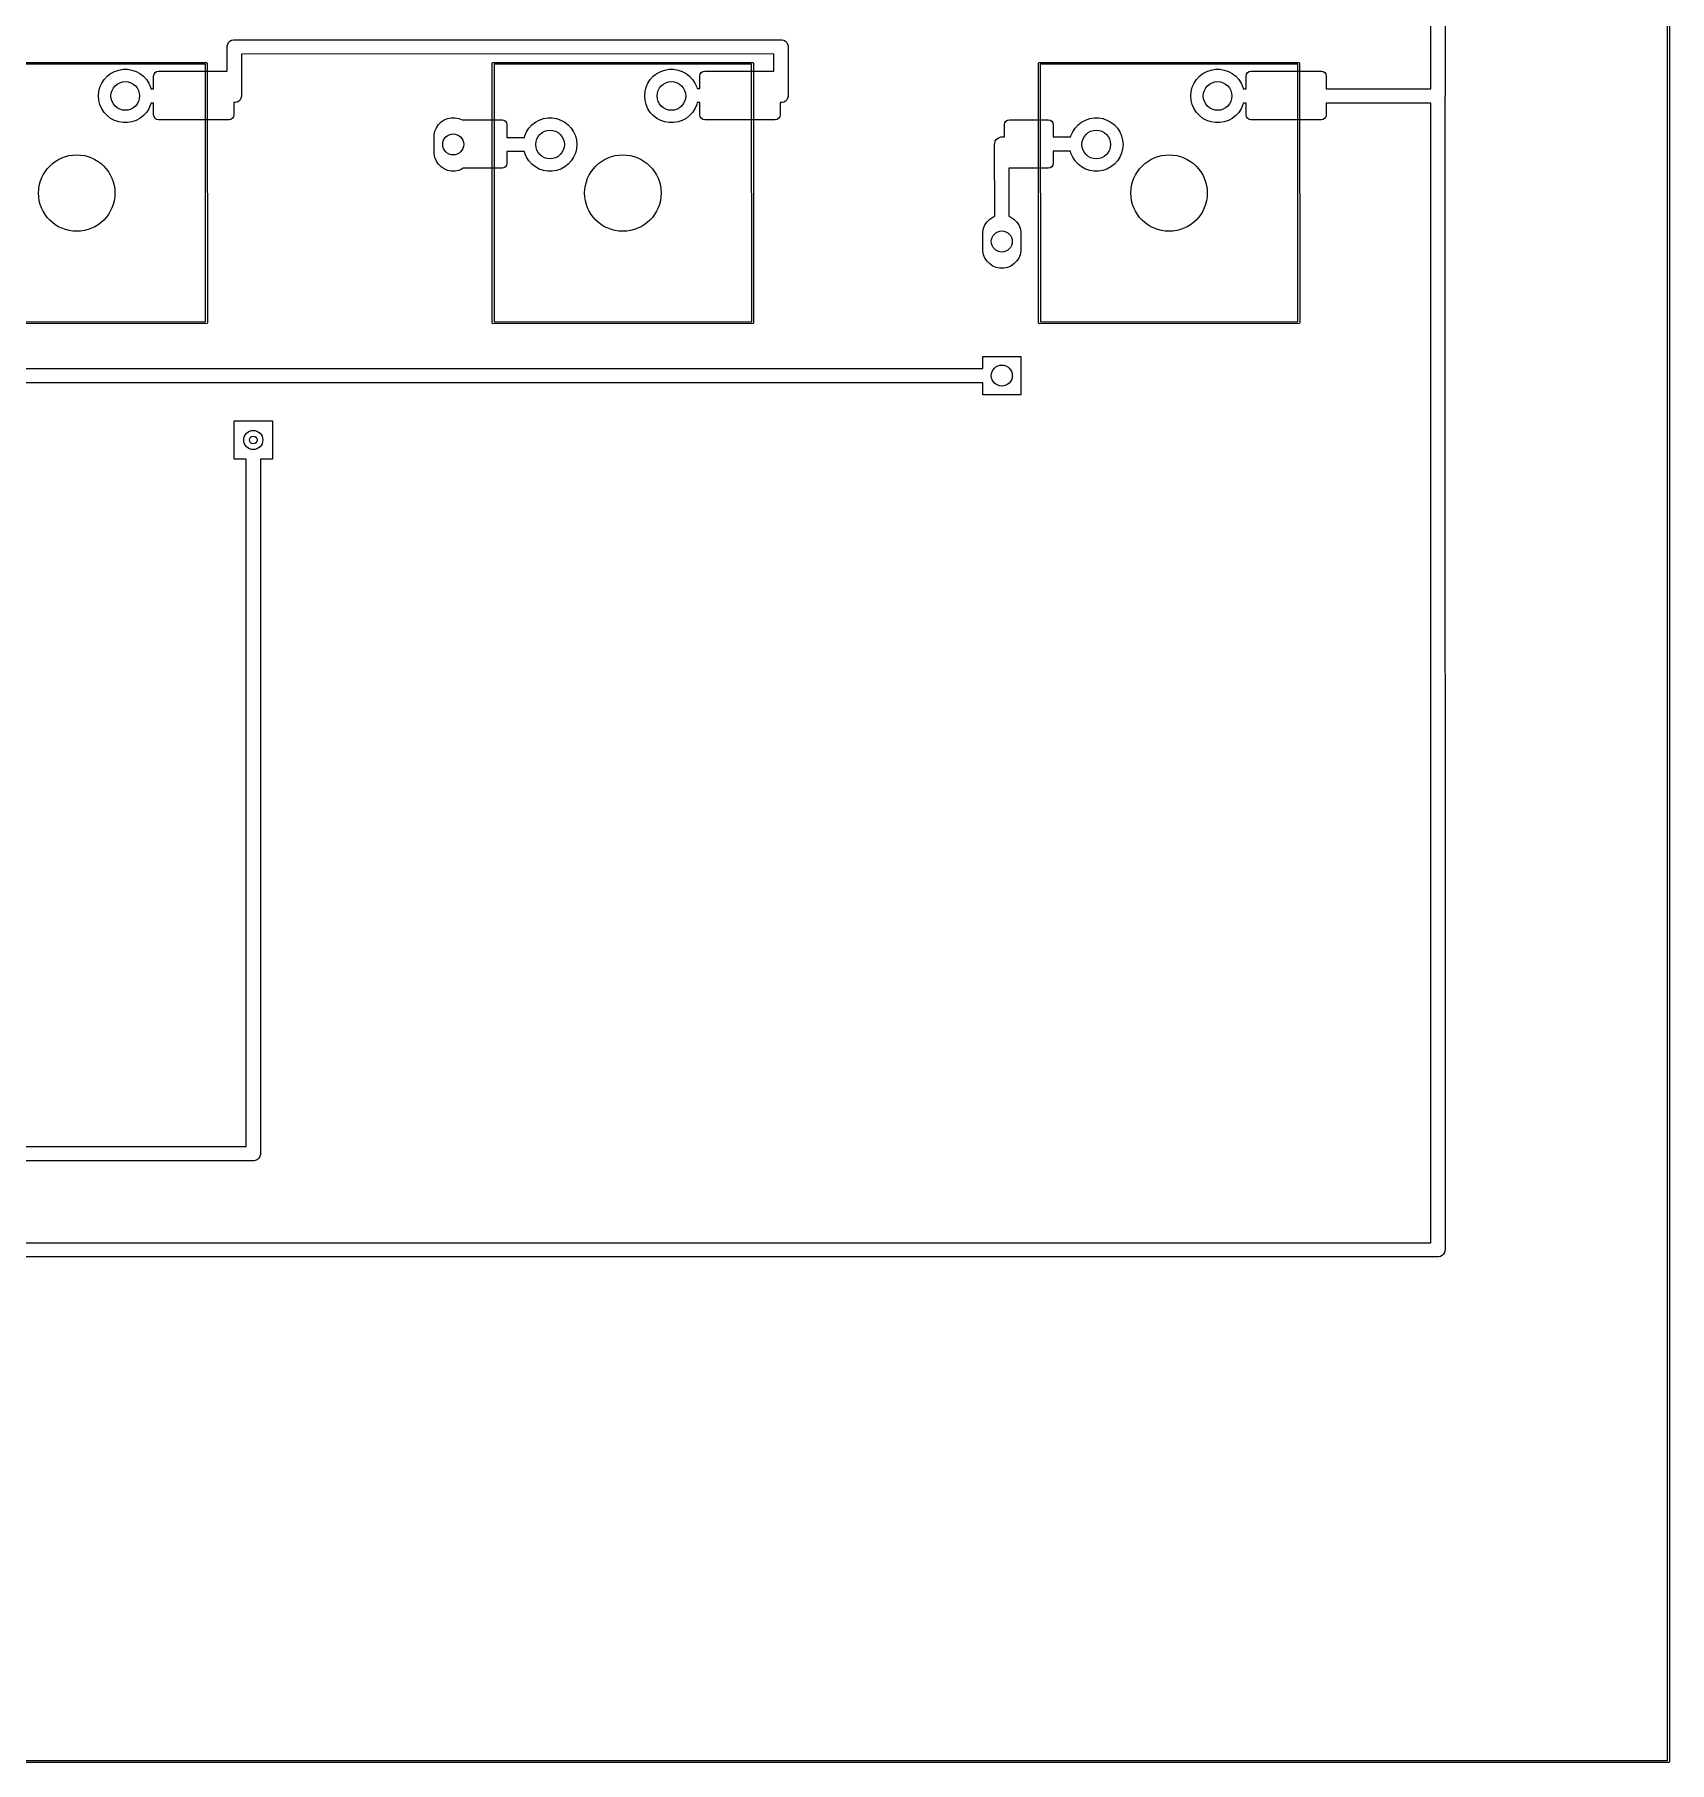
# Model space of a CAD drawing. Extents: x 12 to 499, y -206 to -17.
# Drawn here: x 413.8 to 499.3, y -206.3 to -115.9 of the extents above; entities that cross this region are included whole.
import ezdxf

# ---------------------------------------------------------------- set-up
doc = ezdxf.new("R2010")
doc.units = 0
doc.layers.add('BLACK', color=7, linetype='CONTINUOUS')

msp = doc.modelspace()

# ---------------------------------------------------------------- linework, layer by layer
at = {"layer": 'BLACK', "linetype": 'CONTINUOUS'}
for p, q in [((499.190804, -206.25), (499.187, -16.937194)), ((499.283194, -16.871866), (499.287, -206.3)), ((487.543808, -100.158695), (487.547, -119.160004)), ((486.800136, -118.785107), (486.797062, -100.48199)), ((423.831058, -116.59), (423.834266, -116.541053)), ((423.832635, -117.865004), (423.831058, -116.59)), ((423.834266, -116.541053), (423.859603, -116.446494)), ((423.859603, -116.446494), (423.90855, -116.361714)), ((423.90855, -116.361714), (423.977772, -116.292492)), ((423.977772, -116.292492), (424.062552, -116.243545)), ((424.062552, -116.243545), (424.157111, -116.218208)), ((424.157111, -116.218208), (452.806058, -116.215)), ((452.806058, -116.215), (452.855005, -116.218208)), ((452.855005, -116.218208), (452.949564, -116.243545)), ((452.949564, -116.243545), (453.034344, -116.292492)), ((453.034344, -116.292492), (453.103566, -116.361714)), ((453.103566, -116.361714), (453.152513, -116.446494)), ((453.152513, -116.446494), (453.17785, -116.541053)), ((453.17785, -116.541053), (453.181058, -119.135004)), ((409.154456, -117.40881), (422.74359, -117.405004)), ((422.693602, -117.501217), (409.219803, -117.504991)), ((422.697376, -130.975016), (422.693602, -117.501217)), ((422.74359, -117.405004), (422.762724, -117.40881)), ((422.762724, -117.40881), (422.789784, -117.43587)), ((422.789784, -117.43587), (422.79359, -131.025004)), ((452.431517, -116.961839), (424.578374, -116.964958)), ((424.578374, -116.964958), (424.581058, -119.135004)), ((437.6986, -117.455004), (437.702406, -117.43587)), ((437.702406, -131.044138), (437.6986, -117.455004)), ((437.702406, -117.43587), (437.729466, -117.40881)), ((437.729466, -117.40881), (451.3186, -117.405004)), ((451.268612, -117.501217), (437.794813, -117.504991)), ((437.794813, -117.504991), (437.798587, -130.97879)), ((451.272386, -130.975016), (451.268612, -117.501217)), ((451.3186, -117.405004), (451.337734, -117.40881)), ((451.337734, -117.40881), (451.364794, -117.43587)), ((451.364794, -117.43587), (451.3686, -131.025004)), ((452.432635, -117.865004), (452.431517, -116.961839)), ((466.27361, -117.455004), (466.277416, -117.43587)), ((466.277416, -131.044138), (466.27361, -117.455004)), ((466.277416, -117.43587), (466.304476, -117.40881)), ((466.304476, -117.40881), (479.89361, -117.405004)), ((479.843622, -117.501217), (466.369823, -117.504991)), ((466.369823, -117.504991), (466.373597, -130.97879)), ((479.847396, -130.975016), (479.843622, -117.501217)), ((479.89361, -117.405004), (479.912744, -117.40881)), ((479.912744, -117.40881), (479.939804, -117.43587)), ((479.939804, -117.43587), (479.94361, -131.025004)), ((417.267327, -118.493678), (417.393793, -118.300106)), ((417.393793, -118.300106), (417.550396, -118.129991)), ((417.550396, -118.129991), (417.732863, -117.987971)), ((417.732863, -117.987971), (417.936216, -117.877921)), ((417.936216, -117.877921), (418.15491, -117.802844)), ((418.15491, -117.802844), (418.382979, -117.764786)), ((418.382979, -117.764786), (418.614201, -117.764786)), ((418.614201, -117.764786), (418.84227, -117.802844)), ((418.84227, -117.802844), (419.060964, -117.877921)), ((419.060964, -117.877921), (419.264317, -117.987971)), ((419.264317, -117.987971), (419.446784, -118.129991)), ((419.446784, -118.129991), (419.603387, -118.300106)), ((419.603387, -118.300106), (419.729853, -118.493678)), ((419.98459, -118.119004), (420.003925, -118.021802)), ((419.98459, -118.786857), (419.98459, -118.119004)), ((420.003925, -118.021802), (420.058985, -117.939399)), ((420.058985, -117.939399), (420.141388, -117.884339)), ((420.141388, -117.884339), (420.23859, -117.865004)), ((420.23859, -117.865004), (423.832635, -117.865004)), ((445.842337, -118.493678), (445.968803, -118.300106)), ((445.968803, -118.300106), (446.125406, -118.129991)), ((446.125406, -118.129991), (446.307873, -117.987971)), ((446.307873, -117.987971), (446.511226, -117.877921)), ((446.511226, -117.877921), (446.72992, -117.802844)), ((446.72992, -117.802844), (446.957989, -117.764786)), ((446.957989, -117.764786), (447.189211, -117.764786)), ((447.189211, -117.764786), (447.41728, -117.802844)), ((447.41728, -117.802844), (447.635974, -117.877921)), ((447.635974, -117.877921), (447.839327, -117.987971)), ((447.839327, -117.987971), (448.021794, -118.129991)), ((448.021794, -118.129991), (448.178397, -118.300106)), ((448.178397, -118.300106), (448.304863, -118.493678)), ((448.5596, -118.119004), (448.578935, -118.021802)), ((448.5596, -118.761857), (448.5596, -118.119004)), ((448.578935, -118.021802), (448.633995, -117.939399)), ((448.633995, -117.939399), (448.716398, -117.884339)), ((448.716398, -117.884339), (448.8136, -117.865004)), ((448.8136, -117.865004), (452.432635, -117.865004)), ((474.417347, -118.493678), (474.543813, -118.300106)), ((474.543813, -118.300106), (474.700416, -118.129991)), ((474.700416, -118.129991), (474.882883, -117.987971)), ((474.882883, -117.987971), (475.086236, -117.877921)), ((475.086236, -117.877921), (475.30493, -117.802844)), ((475.30493, -117.802844), (475.532999, -117.764786)), ((475.532999, -117.764786), (475.764221, -117.764786)), ((475.764221, -117.764786), (475.99229, -117.802844)), ((475.99229, -117.802844), (476.210984, -117.877921)), ((476.210984, -117.877921), (476.414337, -117.987971)), ((476.414337, -117.987971), (476.596804, -118.129991)), ((476.596804, -118.129991), (476.753407, -118.300106)), ((476.753407, -118.300106), (476.879873, -118.493678)), ((477.13461, -118.119004), (477.153945, -118.021802)), ((477.13461, -118.787786), (477.13461, -118.119004)), ((477.153945, -118.021802), (477.209005, -117.939399)), ((477.209005, -117.939399), (477.291408, -117.884339)), ((477.291408, -117.884339), (477.38861, -117.865004)), ((477.38861, -117.865004), (481.08061, -117.865004)), ((481.08061, -117.865004), (481.177812, -117.884339)), ((481.177812, -117.884339), (481.260215, -117.939399)), ((481.260215, -117.939399), (481.315275, -118.021802)), ((481.315275, -118.021802), (481.33461, -118.119004)), ((481.33461, -118.119004), (481.33461, -118.786622)), ((417.09859, -119.160004), (417.117684, -118.929572)), ((417.117684, -119.390436), (417.09859, -119.160004)), ((417.117684, -118.929572), (417.174446, -118.705425)), ((417.174446, -118.705425), (417.267327, -118.493678)), ((419.729853, -118.493678), (419.822734, -118.705425)), ((419.822734, -118.705425), (419.843387, -118.786981)), ((419.843387, -118.786981), (419.98459, -118.786857)), ((424.552513, -119.27851), (424.503566, -119.36329)), ((424.57785, -119.183951), (424.552513, -119.27851)), ((424.581058, -119.135004), (424.57785, -119.183951)), ((445.6736, -119.160004), (445.692694, -118.929572)), ((445.692694, -119.390436), (445.6736, -119.160004)), ((445.692694, -118.929572), (445.749456, -118.705425)), ((445.749456, -118.705425), (445.842337, -118.493678)), ((448.304863, -118.493678), (448.397744, -118.705425)), ((448.397744, -118.705425), (448.412067, -118.761987)), ((448.412067, -118.761987), (448.5596, -118.761857)), ((453.152513, -119.27851), (453.103566, -119.36329)), ((453.17785, -119.183951), (453.152513, -119.27851)), ((453.181058, -119.135004), (453.17785, -119.183951)), ((474.24861, -119.160004), (474.267704, -118.929572)), ((474.267704, -119.390436), (474.24861, -119.160004)), ((474.267704, -118.929572), (474.324466, -118.705425)), ((474.324466, -118.705425), (474.417347, -118.493678)), ((476.879873, -118.493678), (476.972754, -118.705425)), ((476.972754, -118.705425), (476.99362, -118.787825)), ((476.99362, -118.787825), (477.13461, -118.787786)), ((481.33461, -118.786622), (486.800136, -118.785107)), ((487.547, -119.160004), (487.543797, -119.208871)), ((487.543797, -119.208871), (487.547, -179.531776)), ((417.174446, -119.614583), (417.117684, -119.390436)), ((417.267327, -119.82633), (417.174446, -119.614583)), ((417.393793, -120.019902), (417.267327, -119.82633)), ((417.550396, -120.190017), (417.393793, -120.019902)), ((417.732863, -120.332037), (417.550396, -120.190017)), ((419.446784, -120.190017), (419.264317, -120.332037)), ((419.603387, -120.019902), (419.446784, -120.190017)), ((419.729853, -119.82633), (419.603387, -120.019902)), ((419.822734, -119.614583), (419.729853, -119.82633)), ((419.843186, -119.533817), (419.822734, -119.614583)), ((419.98459, -119.533692), (419.843186, -119.533817)), ((419.98459, -120.151004), (419.98459, -119.533692)), ((420.003925, -120.248206), (419.98459, -120.151004)), ((424.18459, -120.151004), (424.165255, -120.248206)), ((424.255005, -119.506796), (424.18459, -119.5069)), ((424.18459, -119.5069), (424.18459, -120.151004)), ((424.349564, -119.481459), (424.255005, -119.506796)), ((424.434344, -119.432512), (424.349564, -119.481459)), ((424.503566, -119.36329), (424.434344, -119.432512)), ((445.749456, -119.614583), (445.692694, -119.390436)), ((445.842337, -119.82633), (445.749456, -119.614583)), ((445.968803, -120.019902), (445.842337, -119.82633)), ((446.125406, -120.190017), (445.968803, -120.019902)), ((446.307873, -120.332037), (446.125406, -120.190017)), ((448.021794, -120.190017), (447.839327, -120.332037)), ((448.178397, -120.019902), (448.021794, -120.190017)), ((448.304863, -119.82633), (448.178397, -120.019902)), ((448.397744, -119.614583), (448.304863, -119.82633)), ((448.424529, -119.508811), (448.397744, -119.614583)), ((448.5596, -119.508692), (448.424529, -119.508811)), ((448.5596, -120.151004), (448.5596, -119.508692)), ((448.578935, -120.248206), (448.5596, -120.151004)), ((452.7596, -120.151004), (452.740265, -120.248206)), ((452.855005, -119.506796), (452.7596, -119.506935)), ((452.7596, -119.506935), (452.7596, -120.151004)), ((452.949564, -119.481459), (452.855005, -119.506796)), ((453.034344, -119.432512), (452.949564, -119.481459)), ((453.103566, -119.36329), (453.034344, -119.432512)), ((474.324466, -119.614583), (474.267704, -119.390436)), ((474.417347, -119.82633), (474.324466, -119.614583)), ((474.543813, -120.019902), (474.417347, -119.82633)), ((474.700416, -120.190017), (474.543813, -120.019902)), ((474.882883, -120.332037), (474.700416, -120.190017)), ((476.596804, -120.190017), (476.414337, -120.332037)), ((476.753407, -120.019902), (476.596804, -120.190017)), ((476.879873, -119.82633), (476.753407, -120.019902)), ((476.972754, -119.614583), (476.879873, -119.82633)), ((476.993, -119.534631), (476.972754, -119.614583)), ((477.13461, -119.534592), (476.993, -119.534631)), ((477.13461, -120.151004), (477.13461, -119.534592)), ((477.153945, -120.248206), (477.13461, -120.151004)), ((481.33461, -120.151004), (481.315275, -120.248206)), ((486.797019, -119.531913), (481.33461, -119.533427)), ((481.33461, -119.533427), (481.33461, -120.151004)), ((486.800185, -179.156778), (486.797019, -119.531913)), ((417.936216, -120.442087), (417.732863, -120.332037)), ((418.15491, -120.517164), (417.936216, -120.442087)), ((418.382979, -120.555222), (418.15491, -120.517164)), ((418.614201, -120.555222), (418.382979, -120.555222)), ((418.84227, -120.517164), (418.614201, -120.555222)), ((419.060964, -120.442087), (418.84227, -120.517164)), ((419.264317, -120.332037), (419.060964, -120.442087)), ((420.058985, -120.330609), (420.003925, -120.248206)), ((420.141388, -120.385669), (420.058985, -120.330609)), ((420.23859, -120.405004), (420.141388, -120.385669)), ((423.93059, -120.405004), (420.23859, -120.405004)), ((424.027792, -120.385669), (423.93059, -120.405004)), ((424.110195, -120.330609), (424.027792, -120.385669)), ((424.165255, -120.248206), (424.110195, -120.330609)), ((434.660873, -121.196983), (434.699118, -121.004715)), ((434.699118, -121.004715), (434.774137, -120.823603)), ((434.774137, -120.823603), (434.883048, -120.660607)), ((434.883048, -120.660607), (435.021665, -120.52199)), ((435.021665, -120.52199), (435.184661, -120.413079)), ((435.184661, -120.413079), (435.365773, -120.33806)), ((435.365773, -120.33806), (435.558041, -120.299815)), ((435.558041, -120.299815), (435.754075, -120.299815)), ((435.754075, -120.299815), (435.946343, -120.33806)), ((435.946343, -120.33806), (436.127455, -120.413079)), ((436.127455, -120.413079), (436.130563, -120.415155)), ((436.130563, -120.415155), (436.1816, -120.405004)), ((436.1816, -120.405004), (438.2136, -120.405004)), ((438.2136, -120.405004), (438.310802, -120.424339)), ((438.310802, -120.424339), (438.393205, -120.479399)), ((438.393205, -120.479399), (438.448265, -120.561802)), ((438.448265, -120.561802), (438.4676, -120.659004)), ((438.4676, -120.659004), (438.4676, -121.327028)), ((439.399456, -121.245425), (439.492337, -121.033678)), ((439.492337, -121.033678), (439.618803, -120.840106)), ((439.618803, -120.840106), (439.775406, -120.669991)), ((439.775406, -120.669991), (439.957873, -120.527971)), ((439.957873, -120.527971), (440.161226, -120.417921)), ((440.161226, -120.417921), (440.37992, -120.342844)), ((440.37992, -120.342844), (440.607989, -120.304786)), ((440.607989, -120.304786), (440.839211, -120.304786)), ((440.839211, -120.304786), (441.06728, -120.342844)), ((441.06728, -120.342844), (441.285974, -120.417921)), ((441.285974, -120.417921), (441.489327, -120.527971)), ((441.489327, -120.527971), (441.671794, -120.669991)), ((441.671794, -120.669991), (441.828397, -120.840106)), ((441.828397, -120.840106), (441.954863, -121.033678)), ((441.954863, -121.033678), (442.047744, -121.245425)), ((446.511226, -120.442087), (446.307873, -120.332037)), ((446.72992, -120.517164), (446.511226, -120.442087)), ((446.957989, -120.555222), (446.72992, -120.517164)), ((447.189211, -120.555222), (446.957989, -120.555222)), ((447.41728, -120.517164), (447.189211, -120.555222)), ((447.635974, -120.442087), (447.41728, -120.517164)), ((447.839327, -120.332037), (447.635974, -120.442087)), ((448.633995, -120.330609), (448.578935, -120.248206)), ((448.716398, -120.385669), (448.633995, -120.330609)), ((448.8136, -120.405004), (448.716398, -120.385669)), ((452.5056, -120.405004), (448.8136, -120.405004)), ((452.602802, -120.385669), (452.5056, -120.405004)), ((452.685205, -120.330609), (452.602802, -120.385669)), ((452.740265, -120.248206), (452.685205, -120.330609)), ((464.50261, -120.659004), (464.521945, -120.561802)), ((464.50261, -121.302787), (464.50261, -120.659004)), ((464.521945, -120.561802), (464.577005, -120.479399)), ((464.577005, -120.479399), (464.659408, -120.424339)), ((464.659408, -120.424339), (464.75661, -120.405004)), ((464.75661, -120.405004), (466.78861, -120.405004)), ((466.78861, -120.405004), (466.885812, -120.424339)), ((466.885812, -120.424339), (466.968215, -120.479399)), ((466.968215, -120.479399), (467.023275, -120.561802)), ((467.023275, -120.561802), (467.04261, -120.659004)), ((467.04261, -120.659004), (467.04261, -121.302028)), ((467.974466, -121.245425), (468.067347, -121.033678)), ((468.067347, -121.033678), (468.193813, -120.840106)), ((468.193813, -120.840106), (468.350416, -120.669991)), ((468.350416, -120.669991), (468.532883, -120.527971)), ((468.532883, -120.527971), (468.736236, -120.417921)), ((468.736236, -120.417921), (468.95493, -120.342844)), ((468.95493, -120.342844), (469.182999, -120.304786)), ((469.182999, -120.304786), (469.414221, -120.304786)), ((469.414221, -120.304786), (469.64229, -120.342844)), ((469.64229, -120.342844), (469.860984, -120.417921)), ((469.860984, -120.417921), (470.064337, -120.527971)), ((470.064337, -120.527971), (470.246804, -120.669991)), ((470.246804, -120.669991), (470.403407, -120.840106)), ((470.403407, -120.840106), (470.529873, -121.033678)), ((470.529873, -121.033678), (470.622754, -121.245425)), ((475.086236, -120.442087), (474.882883, -120.332037)), ((475.30493, -120.517164), (475.086236, -120.442087)), ((475.532999, -120.555222), (475.30493, -120.517164)), ((475.764221, -120.555222), (475.532999, -120.555222)), ((475.99229, -120.517164), (475.764221, -120.555222)), ((476.210984, -120.442087), (475.99229, -120.517164)), ((476.414337, -120.332037), (476.210984, -120.442087)), ((477.209005, -120.330609), (477.153945, -120.248206)), ((477.291408, -120.385669), (477.209005, -120.330609)), ((477.38861, -120.405004), (477.291408, -120.385669)), ((481.08061, -120.405004), (477.38861, -120.405004)), ((481.177812, -120.385669), (481.08061, -120.405004)), ((481.260215, -120.330609), (481.177812, -120.385669)), ((481.315275, -120.248206), (481.260215, -120.330609)), ((434.656058, -121.295), (434.660873, -121.196983)), ((434.660873, -122.193017), (434.656058, -121.295)), ((438.4676, -121.327028), (439.378998, -121.32621)), ((439.378998, -121.32621), (439.399456, -121.245425)), ((442.047744, -121.245425), (442.104506, -121.469572)), ((442.104506, -121.930436), (442.047744, -122.154583)), ((442.104506, -121.469572), (442.1236, -121.700004)), ((442.1236, -121.700004), (442.104506, -121.930436)), ((463.983058, -121.675004), (463.986266, -121.626057)), ((463.985411, -125.452175), (463.983058, -121.675004)), ((463.986266, -121.626057), (464.011603, -121.531498)), ((464.011603, -121.531498), (464.06055, -121.446718)), ((464.06055, -121.446718), (464.129772, -121.377496)), ((464.129772, -121.377496), (464.214552, -121.328549)), ((464.214552, -121.328549), (464.309111, -121.303212)), ((464.309111, -121.303212), (464.50261, -121.302787)), ((467.04261, -121.302028), (467.96034, -121.301204)), ((467.96034, -121.301204), (467.974466, -121.245425)), ((470.622754, -121.245425), (470.679516, -121.469572)), ((470.679516, -121.930436), (470.622754, -122.154583)), ((470.679516, -121.469572), (470.69861, -121.700004)), ((470.69861, -121.700004), (470.679516, -121.930436)), ((434.699118, -122.385285), (434.660873, -122.193017)), ((434.774137, -122.566397), (434.699118, -122.385285)), ((434.883048, -122.729393), (434.774137, -122.566397)), ((435.021665, -122.86801), (434.883048, -122.729393)), ((435.184661, -122.976921), (435.021665, -122.86801)), ((436.176685, -122.944026), (436.127455, -122.976921)), ((436.1816, -122.945004), (436.176685, -122.944026)), ((438.2136, -122.945004), (436.1816, -122.945004)), ((438.310802, -122.925669), (438.2136, -122.945004)), ((438.393205, -122.870609), (438.310802, -122.925669)), ((438.448265, -122.788206), (438.393205, -122.870609)), ((438.4676, -122.691004), (438.448265, -122.788206)), ((439.378808, -122.073046), (438.4676, -122.073864)), ((438.4676, -122.073864), (438.4676, -122.691004)), ((439.399456, -122.154583), (439.378808, -122.073046)), ((439.492337, -122.36633), (439.399456, -122.154583)), ((439.618803, -122.559902), (439.492337, -122.36633)), ((439.775406, -122.730017), (439.618803, -122.559902)), ((439.957873, -122.872037), (439.775406, -122.730017)), ((440.161226, -122.982087), (439.957873, -122.872037)), ((441.489327, -122.872037), (441.285974, -122.982087)), ((441.671794, -122.730017), (441.489327, -122.872037)), ((441.828397, -122.559902), (441.671794, -122.730017)), ((441.954863, -122.36633), (441.828397, -122.559902)), ((442.047744, -122.154583), (441.954863, -122.36633)), ((464.75661, -122.945004), (464.730668, -122.939843)), ((464.730668, -122.939843), (464.732234, -125.452808)), ((466.78861, -122.945004), (464.75661, -122.945004)), ((466.885812, -122.925669), (466.78861, -122.945004)), ((466.968215, -122.870609), (466.885812, -122.925669)), ((467.023275, -122.788206), (466.968215, -122.870609)), ((467.04261, -122.691004), (467.023275, -122.788206)), ((467.947488, -122.048052), (467.04261, -122.048864)), ((467.04261, -122.048864), (467.04261, -122.691004)), ((467.974466, -122.154583), (467.947488, -122.048052)), ((468.067347, -122.36633), (467.974466, -122.154583)), ((468.193813, -122.559902), (468.067347, -122.36633)), ((468.350416, -122.730017), (468.193813, -122.559902)), ((468.532883, -122.872037), (468.350416, -122.730017)), ((468.736236, -122.982087), (468.532883, -122.872037)), ((470.064337, -122.872037), (469.860984, -122.982087)), ((470.246804, -122.730017), (470.064337, -122.872037)), ((470.403407, -122.559902), (470.246804, -122.730017)), ((470.529873, -122.36633), (470.403407, -122.559902)), ((470.622754, -122.154583), (470.529873, -122.36633)), ((435.365773, -123.05194), (435.184661, -122.976921)), ((435.558041, -123.090185), (435.365773, -123.05194)), ((435.754075, -123.090185), (435.558041, -123.090185)), ((435.946343, -123.05194), (435.754075, -123.090185)), ((436.127455, -122.976921), (435.946343, -123.05194)), ((440.37992, -123.057164), (440.161226, -122.982087)), ((440.607989, -123.095222), (440.37992, -123.057164)), ((440.839211, -123.095222), (440.607989, -123.095222)), ((441.06728, -123.057164), (440.839211, -123.095222)), ((441.285974, -122.982087), (441.06728, -123.057164)), ((468.95493, -123.057164), (468.736236, -122.982087)), ((469.182999, -123.095222), (468.95493, -123.057164)), ((469.414221, -123.095222), (469.182999, -123.095222)), ((469.64229, -123.057164), (469.414221, -123.095222)), ((469.860984, -122.982087), (469.64229, -123.057164)), ((463.585048, -125.740607), (463.723665, -125.60199)), ((463.723665, -125.60199), (463.886661, -125.493079)), ((463.886661, -125.493079), (463.985411, -125.452175)), ((464.732234, -125.452808), (464.829455, -125.493079)), ((464.829455, -125.493079), (464.992451, -125.60199)), ((464.992451, -125.60199), (465.131068, -125.740607)), ((463.358058, -126.375), (463.362873, -126.276983)), ((463.362873, -127.273017), (463.358058, -126.375)), ((463.362873, -126.276983), (463.401118, -126.084715)), ((463.401118, -126.084715), (463.476137, -125.903603)), ((463.476137, -125.903603), (463.585048, -125.740607)), ((465.131068, -125.740607), (465.239979, -125.903603)), ((465.239979, -125.903603), (465.314998, -126.084715)), ((465.314998, -126.084715), (465.353243, -126.276983)), ((465.353243, -126.276983), (465.358058, -127.175)), ((463.401118, -127.465285), (463.362873, -127.273017)), ((463.476137, -127.646397), (463.401118, -127.465285)), ((465.314998, -127.465285), (465.239979, -127.646397)), ((465.353243, -127.273017), (465.314998, -127.465285)), ((465.358058, -127.175), (465.353243, -127.273017)), ((463.585048, -127.809393), (463.476137, -127.646397)), ((463.723665, -127.94801), (463.585048, -127.809393)), ((463.886661, -128.056921), (463.723665, -127.94801)), ((464.067773, -128.13194), (463.886661, -128.056921)), ((464.260041, -128.170185), (464.067773, -128.13194)), ((464.456075, -128.170185), (464.260041, -128.170185)), ((464.648343, -128.13194), (464.456075, -128.170185)), ((464.829455, -128.056921), (464.648343, -128.13194)), ((464.992451, -127.94801), (464.829455, -128.056921)), ((465.131068, -127.809393), (464.992451, -127.94801)), ((465.239979, -127.646397), (465.131068, -127.809393)), ((422.762724, -131.071198), (409.17359, -131.075004)), ((409.223577, -130.97879), (422.697376, -130.975016)), ((422.789784, -131.044138), (422.762724, -131.071198)), ((422.79359, -131.025004), (422.789784, -131.044138)), ((437.729466, -131.071198), (437.702406, -131.044138)), ((437.7486, -131.075004), (437.729466, -131.071198)), ((451.337734, -131.071198), (437.7486, -131.075004)), ((437.798587, -130.97879), (451.272386, -130.975016)), ((451.364794, -131.044138), (451.337734, -131.071198)), ((451.3686, -131.025004), (451.364794, -131.044138)), ((466.304476, -131.071198), (466.277416, -131.044138)), ((466.32361, -131.075004), (466.304476, -131.071198)), ((479.912744, -131.071198), (466.32361, -131.075004)), ((466.373597, -130.97879), (479.847396, -130.975016)), ((479.939804, -131.044138), (479.912744, -131.071198)), ((479.94361, -131.025004), (479.939804, -131.044138)), ((463.358058, -133.415056), (463.358058, -132.79)), ((463.358058, -132.79), (465.358058, -132.79)), ((465.358058, -132.79), (465.358058, -134.79)), ((408.208058, -133.418149), (463.358058, -133.415056)), ((463.358058, -134.16185), (408.208058, -134.164943)), ((463.358058, -134.79), (463.358058, -134.16185)), ((465.358058, -134.79), (463.358058, -134.79)), ((424.196, -138.16), (424.196, -136.16)), ((424.196, -136.16), (426.196, -136.16)), ((426.196, -136.16), (426.196, -138.16)), ((424.821086, -138.16), (424.196, -138.16)), ((424.824171, -174.12352), (424.821086, -138.16)), ((426.196, -138.16), (425.567882, -138.16)), ((425.567882, -138.16), (425.571, -174.498517)), ((94.93699, -174.126714), (424.824171, -174.12352)), ((425.244947, -174.870309), (94.93699, -174.873507)), ((425.339506, -174.844972), (425.244947, -174.870309)), ((425.424286, -174.796025), (425.339506, -174.844972)), ((425.493508, -174.726803), (425.424286, -174.796025)), ((425.542455, -174.642023), (425.493508, -174.726803)), ((425.567792, -174.547464), (425.542455, -174.642023)), ((425.571, -174.498517), (425.567792, -174.547464)), ((84.277587, -179.159975), (486.800185, -179.156778)), ((487.315506, -179.878231), (487.220947, -179.903568)), ((487.400286, -179.829284), (487.315506, -179.878231)), ((487.469508, -179.760062), (487.400286, -179.829284)), ((487.518455, -179.675282), (487.469508, -179.760062)), ((487.543792, -179.580723), (487.518455, -179.675282)), ((487.547, -179.531776), (487.543792, -179.580723)), ((487.220947, -179.903568), (84.277587, -179.906768)), ((499.256134, -206.346194), (12, -206.35)), ((12.049999, -206.253805), (499.190804, -206.25)), ((499.283194, -206.319134), (499.256134, -206.346194)), ((499.287, -206.3), (499.283194, -206.319134))]:
    msp.add_line(p, q, dxfattribs=at)
at = {"layer": 'BLACK'}
for centre, radius in [((418.49859, -119.160004), 0.75), ((447.0736, -119.160004), 0.75), ((475.64861, -119.160004), 0.75), ((440.7236, -121.700004), 0.75), ((469.29861, -121.700004), 0.75), ((435.656058, -121.695), 0.55), ((415.95859, -124.240004), 2), ((444.5336, -124.240004), 2), ((473.10861, -124.240004), 2), ((464.358058, -126.775), 0.55), ((464.358058, -133.79), 0.55), ((425.196, -137.16), 0.5), ((425.196, -137.16), 0.2), ((425.196, -137.16), 0.2)]:
    msp.add_circle(centre, radius, dxfattribs=at)

doc.saveas('drawing.dxf')
